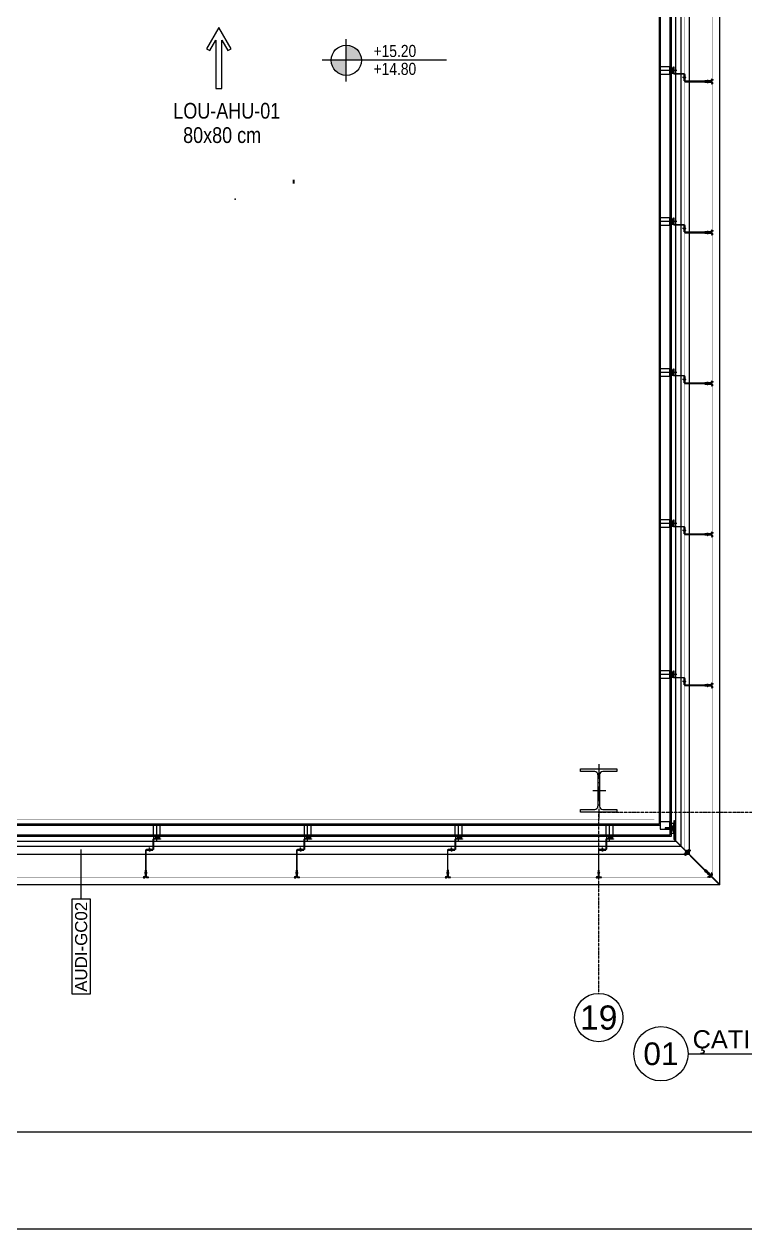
# Model space of a CAD drawing. Extents: x -1133 to 23780, y -1311 to 8245.
# Drawn here: x 22082 to 22679, y 0 to 997 of the extents above; entities that cross this region are included whole.
import ezdxf
from ezdxf.enums import TextEntityAlignment as Align
from ezdxf.xclip import XClip

# ---------------------------------------------------------------- set-up
doc = ezdxf.new("R2010")
doc.units = 0
doc.header["$MEASUREMENT"] = 0
doc.header["$XCLIPFRAME"] = 0
doc.linetypes.add('ACAD_ISO10W100', pattern=[18.5, 12, -3, 0.5, -3])
doc.linetypes.add('DASHDOT2', pattern=[0.5, 0.25, -0.125, 0, -0.125])
doc.layers.get('0').update_dxf_attribs({"color": 9, "lineweight": 9})
for name, color, linetype, lineweight in [('06C', 9, 'Continuous', 9), ('06D', 9, 'Continuous', 9), ('10', 9, 'Continuous', 9), ('11', 9, 'Continuous', 9), ('21', 9, 'Continuous', 9), ('22', 8, 'Continuous', 9), ('24', 9, 'DASHDOT2', 9), ('33', 9, 'BATTING', 9), ('35', 9, 'Continuous', 9), ('40A', 9, 'Continuous', 9), ('40B', 9, 'Continuous', 9), ('KALIP AKS', 8, 'ACAD_ISO10W100', 9)]:
    doc.layers.add(name, color=color, linetype=linetype, lineweight=lineweight)
doc.styles.add('Arial', font='arial.ttf', dxfattribs={"height": 2.5})
doc.styles.add('DEBI-BLOCK', font='arial.ttf', dxfattribs={"width": 0.8})
doc.styles.add('MuuM_TEXT-ITALIC', font='ARIALNI.TTF')
doc.styles.add('MuuM_TEXT-STANDART', font='ARIALN.TTF')
doc.linetypes.add('BATTING', pattern='A,0.0001,-0.1,[134,ltypeshp.shx,S=0.1,R=0,X=-0.1,Y=0],-0.2,[134,ltypeshp.shx,S=0.1,R=180,X=0.1,Y=0],-0.1', length=0.4001)

# ---------------------------------------------------------------- blocks, each defined once
blk = doc.blocks.new('p-m-mekanik')
for p, q in [((3285.45, 590.5), (3275.36, 573.01)), ((3295.55, 573.01), (3285.45, 590.5)), ((3277.95, 571.51), (3282.95, 580.17)), ((3282.95, 580.17), (3282.95, 540.17)), ((3287.95, 540.17), (3287.95, 580.17)), ((3287.95, 580.17), (3292.95, 571.51)), ((3275.36, 573.01), (3277.95, 571.51)), ((3292.95, 571.51), (3295.55, 573.01)), ((3282.95, 540.17), (3287.95, 540.17))]:
    blk.add_line(p, q)
at = {"extrusion": (4e-16, -1, 2e-16)}
blk.add_point((3298.95, 448.56), dxfattribs=at)
at = {"style": 'MuuM_TEXT-STANDART'}
for s, p in [('LOU-AHU-01', (3247.77, 515.2)), ('80x80 cm', (3255.88, 495.04))]:
    blk.add_text(s, height=13, dxfattribs=at).set_placement(p)
at = {"style": 'DEBI-BLOCK', "width": 0.75, "flags": 8}
for tag, p in [('-', (399.97, 1627.23)), ('-', (251.72, 1361.56)), ('-', (3296.35, 465.16)), ('DEBI', (3296.35, 452.46))]:
    blk.add_attdef(tag, text='', height=13, rotation=90, dxfattribs=at).set_placement(p, align=Align.BOTTOM_RIGHT)
at = {"style": 'DEBI-BLOCK', "width": 0.75, "flags": 9}
for p in [(402.57, 1610.63), (3298.95, 448.56)]:
    blk.add_attdef('ID', text='', height=3.9, rotation=90, dxfattribs=at).set_placement(p, align=Align.MIDDLE)
at = {"style": 'DEBI-BLOCK', "width": 0.75, "flags": 8}
blk.add_attdef('KESITY', text='', height=13, rotation=90, dxfattribs=at).set_placement((3279.01, 503.33), align=Align.TOP_LEFT)
at = {"style": 'DEBI-BLOCK', "width": 0.8, "flags": 8}
blk.add_attdef('X', text='', height=13, rotation=90, dxfattribs=at).set_placement((3279.01, 499.49), align=Align.TOP_CENTER)
at = {"style": 'DEBI-BLOCK', "width": 0.75, "flags": 8}
blk.add_attdef('KESITX', text='', height=13, rotation=90, dxfattribs=at).set_placement((3279.01, 495.54), align=Align.TOP_RIGHT)
blk = doc.blocks.new('0_drawinglabel')
blk.add_lwpolyline([(3, 0), (46.46, 0)])
blk.add_circle((0, 0), 3)
at = {"style": 'Arial'}
blk.add_attdef('CIZIMADI', text='', height=2, dxfattribs=at).set_placement((3.5, 0), align=Align.BOTTOM_LEFT)
blk.add_attdef('OLCEK', text='', height=2, dxfattribs=at).set_placement((46.46, 0), align=Align.BOTTOM_RIGHT)
blk.add_attdef('CIZIMNO', text='', height=2.5, dxfattribs=at).set_placement((0, 0), align=Align.MIDDLE)
at = {"style": 'MuuM_TEXT-ITALIC'}
blk.add_attdef('DRAWINGNAME', text='', height=2, dxfattribs=at).set_placement((3.5, -0.59), align=Align.TOP_LEFT)
blk.add_attdef('SCALE', text='', height=2, dxfattribs=at).set_placement((46.46, -0.59), align=Align.TOP_RIGHT)
blk = doc.blocks.new('0_elevationtarget-p')
h = blk.add_hatch(color=256)
h.paths.add_polyline_path([(2.5, 0, 0.414214), (0, 2.5), (0, 0)])
h.paths.add_polyline_path([(0, 0), (-2.5, 0, 0.414214), (0, -2.5)])
blk.add_line((0, -3.5), (0, 3.5))
blk.add_lwpolyline([(16.6, 0), (-4, 0)])
blk.add_circle((0, 0), 2.5)
at = {"style": 'Arial'}
blk.add_attdef('BITMISKOT', text='', height=2, dxfattribs=at).set_placement((4.5, 0), align=Align.BOTTOM_LEFT)
blk.add_attdef('KABAKOT', text='', height=2, dxfattribs=at).set_placement((4.5, -0.59), align=Align.TOP_LEFT)
blk = doc.blocks.new('0_wallno')
blk.add_lwpolyline([(-7.84, 1.5), (7.94, 1.5), (7.94, -1.5), (-7.84, -1.5)], close=True)
blk.add_lwpolyline([(7.94, 0), (16.13, 0)])
at = {"style": 'Arial'}
blk.add_attdef('GENISLIK', text='', height=2, dxfattribs=at).set_placement((8.44, 0), align=Align.BOTTOM_LEFT)
blk.add_attdef('DUVARNO', text='', height=2, dxfattribs=at).set_placement((0, 0), align=Align.MIDDLE_CENTER)
blk.add_attdef('YUKSEKLIK', text='', height=2, dxfattribs=at).set_placement((8.44, -0.5), align=Align.TOP_LEFT)
blk = doc.blocks.new('KAPI KODLARI ÇATI KATI')
at = {"layer": '22'}
ref = blk.add_blockref('0_wallno', (22128.9, 233.55), dxfattribs=dict(at, xscale=5, yscale=5, zscale=5, rotation=90))
ref.add_attrib('DUVARNO', 'AUDI-GC02', dxfattribs={"layer": '0', "height": 10, "rotation": 90, "style": 'Arial'}).set_placement((22128.9, 233.55), align=Align.MIDDLE_CENTER)
blk = doc.blocks.new('0_aks')
at = {"linetype": 'Continuous'}
blk.add_circle((0, 0), 2, dxfattribs=at)
at = {"style": 'Arial'}
blk.add_attdef('AKS', text='', height=2, dxfattribs=at).set_placement((0, 0), align=Align.MIDDLE_CENTER)
blk = doc.blocks.new('P-AKS_AUDI')
at = {"layer": '24'}
for points in [[(0, -2590), (0, -2440)], [(0, -2440), (360, -2440)]]:
    blk.add_lwpolyline(points, dxfattribs=at)
at = {"layer": '24', "xscale": 10, "yscale": 10, "zscale": 10}
blk.add_blockref('0_aks', (0, -2610), dxfattribs=at).add_auto_attribs({'AKS': '19'})
blk = doc.blocks.new('p- alum kaplama profil')
at = {"lineweight": 13}
blk.add_lwpolyline([(7.12, 12.59), (7.12, 26.49)], dxfattribs=at)
at = {"lineweight": 18}
blk.add_lwpolyline([(4.09, 6.16), (-1.41, 6.16), (-1.41, 6.46), (4.09, 6.46, 0.414214), (4.29, 6.66), (4.29, 14.66, -0.414214), (4.79, 15.16), (10.29, 15.16), (10.29, 14.86), (4.79, 14.86, 0.414214), (4.59, 14.66), (4.59, 6.66, -0.414214)], format="xyb", close=True, dxfattribs=at)
at = {"lineweight": 5}
blk.add_lwpolyline([(9.44, 15.16), (4.79, 15.16), (4.79, 17.16), (9.44, 17.16)], close=True, dxfattribs=at)
for points in [[(4.79, 15.16), (9.44, 17.16)], [(9.44, 15.16), (4.79, 17.16)]]:
    blk.add_lwpolyline(points, dxfattribs=at)
blk.add_lwpolyline([(-2.06, 5.56), (-2.06, -2.34), (-2.06, -15.69), (-1.66, -15.69), (-1.66, -2.34), (-1.66, 5.56), (-1.66, 5.56), (-1.66, 5.57), (-1.66, 5.57), (-1.66, 5.58), (-1.66, 5.58), (-1.65, 5.59), (-1.65, 5.59), (-1.65, 5.59), (-1.65, 5.6), (-1.65, 5.6), (-1.64, 5.61), (-1.64, 5.61), (-1.64, 5.62), (-1.64, 5.62), (-1.63, 5.62), (-1.63, 5.63), (-1.63, 5.63), (-1.62, 5.63), (-1.62, 5.64), (-1.61, 5.64), (-1.61, 5.64), (-1.61, 5.64), (-1.6, 5.65), (-1.6, 5.65), (-1.59, 5.65), (-1.59, 5.65), (-1.58, 5.65), (-1.58, 5.65), (-1.57, 5.66), (-1.57, 5.66), (-1.56, 5.66), (-1.56, 5.66), (3.94, 5.66), (3.94, 6.06), (-1.56, 6.06), (-1.58, 6.06), (-1.61, 6.05), (-1.63, 6.05), (-1.66, 6.05), (-1.68, 6.04), (-1.7, 6.03), (-1.73, 6.03), (-1.75, 6.02), (-1.77, 6.01), (-1.79, 6), (-1.82, 5.99), (-1.84, 5.97), (-1.86, 5.96), (-1.88, 5.94), (-1.89, 5.93), (-1.91, 5.91), (-1.93, 5.89), (-1.95, 5.87), (-1.96, 5.85), (-1.97, 5.83), (-1.99, 5.81), (-2, 5.79), (-2.01, 5.77), (-2.02, 5.75), (-2.03, 5.72), (-2.04, 5.7), (-2.04, 5.68), (-2.05, 5.65), (-2.05, 5.63), (-2.06, 5.61), (-2.06, 5.58)], close=True)
blk.add_lwpolyline([(-1.66, -2.34), (-2.06, -2.34)])
for points in [[(-2.36, -10.84), (-2.36, -16.39), (-2.36, -16.39, -0.414214), (-2.51, -16.54), (-2.51, -16.54), (-4.06, -16.54), (-4.06, -16.84), (-2.51, -16.84), (-2.51, -16.84, 0.414214), (-2.06, -16.39), (-2.06, -10.84)], [(-1.36, -10.84), (-1.66, -10.84), (-1.66, -16.39, 0.414214), (-1.21, -16.84), (-1.21, -16.84), (0.34, -16.84), (0.34, -16.54), (-1.21, -16.54), (-1.21, -16.54, -0.414214), (-1.36, -16.39), (-1.36, -16.39)]]:
    blk.add_lwpolyline(points, format="xyb", close=True)
for points in [[(0.67, 5.66, -10), (1.91, 5.66, -10)], [(0.67, 5.66, -10), (0.67, 5.64, -10), (0.67, 5.62, -10), (0.67, 5.6, -10), (0.68, 5.58, -10), (0.68, 5.56, -10), (0.69, 5.54, -10), (0.69, 5.52, -10), (0.7, 5.5, -10), (0.7, 5.48, -10), (0.71, 5.46, -10), (0.72, 5.45, -10), (0.73, 5.43, -10), (0.74, 5.41, -10), (0.75, 5.4, -10), (0.76, 5.38, -10), (0.77, 5.36, -10), (0.79, 5.35, -10), (0.8, 5.33, -10), (0.81, 5.32, -10), (0.83, 5.31, -10), (0.84, 5.29, -10), (0.86, 5.28, -10), (0.87, 5.27, -10), (0.89, 5.26, -10), (0.91, 5.25, -10), (0.92, 5.24, -10), (0.94, 5.23, -10), (0.96, 5.22, -10), (0.98, 5.21, -10), (1, 5.21, -10), (1.02, 5.2, -10), (1.03, 5.2, -10)], [(0.96, 5.66, -10), (0.97, 5.66, -10), (0.97, 5.66, -10), (0.97, 5.66, -10), (0.98, 5.66, -10), (0.98, 5.66, -10), (0.99, 5.66, -10), (0.99, 5.66, -10), (1, 5.66, -10), (1, 5.67, -10), (1, 5.67, -10), (1.01, 5.67, -10), (1.01, 5.67, -10), (1.01, 5.67, -10), (1.02, 5.68, -10), (1.02, 5.68, -10), (1.02, 5.68, -10), (1.03, 5.69, -10), (1.03, 5.69, -10), (1.03, 5.69, -10), (1.04, 5.7, -10), (1.04, 5.7, -10), (1.04, 5.7, -10), (1.04, 5.71, -10), (1.04, 5.71, -10), (1.05, 5.72, -10), (1.05, 5.72, -10), (1.05, 5.72, -10), (1.05, 5.73, -10), (1.05, 5.73, -10), (1.05, 5.74, -10), (1.05, 5.74, -10), (1.05, 5.75, -10)], [(1.61, 6.87, -10), (0.98, 6.96, -10)], [(1.33, 5.85, -10), (0.98, 5.88, -10)], [(1.56, 7.05, -10), (1.02, 7.13, -10)], [(1.03, 5.2, -10), (1.04, 5.2, -10), (1.05, 5.19, -10), (1.05, 5.19, -10), (1.06, 5.19, -10), (1.06, 5.19, -10), (1.07, 5.19, -10), (1.07, 5.19, -10), (1.08, 5.19, -10), (1.08, 5.19, -10), (1.09, 5.19, -10), (1.09, 5.18, -10), (1.1, 5.18, -10), (1.1, 5.18, -10), (1.11, 5.18, -10), (1.11, 5.18, -10), (1.12, 5.18, -10), (1.12, 5.18, -10), (1.13, 5.18, -10), (1.13, 5.18, -10), (1.14, 5.18, -10), (1.15, 5.18, -10), (1.15, 5.18, -10), (1.16, 5.17, -10), (1.16, 5.17, -10), (1.17, 5.17, -10), (1.17, 5.17, -10), (1.18, 5.17, -10), (1.18, 5.17, -10), (1.19, 5.17, -10), (1.19, 5.17, -10), (1.2, 5.17, -10), (1.2, 5.17, -10)], [(1.05, 6.91, -10), (1.29, 7.56, -10)], [(1.05, 5.83, -10), (1.05, 6.01, -10)], [(1.05, 5.75, -10), (1.05, 5.83, -10)], [(1.2, 5.17, -10), (1.2, 5.2, -10)], [(1.38, 5.2, -10), (1.2, 5.2, -10)], [(1.29, 4.93, -10), (1.29, 7.8, -10)], [(1.53, 6.82, -10), (1.29, 7.56, -10)], [(1.29, 6.16, -10), (1.29, 6.26, -10)], [(1.38, 5.17, -10), (1.38, 5.2, -10)], [(1.38, 5.17, -10), (1.38, 5.17, -10), (1.39, 5.17, -10), (1.39, 5.17, -10), (1.4, 5.17, -10), (1.41, 5.17, -10), (1.41, 5.17, -10), (1.42, 5.17, -10), (1.42, 5.17, -10), (1.43, 5.17, -10), (1.43, 5.18, -10), (1.44, 5.18, -10), (1.44, 5.18, -10), (1.45, 5.18, -10), (1.45, 5.18, -10), (1.46, 5.18, -10), (1.46, 5.18, -10), (1.47, 5.18, -10), (1.47, 5.18, -10), (1.48, 5.18, -10), (1.48, 5.18, -10), (1.49, 5.18, -10), (1.5, 5.19, -10), (1.5, 5.19, -10), (1.51, 5.19, -10), (1.51, 5.19, -10), (1.52, 5.19, -10), (1.52, 5.19, -10), (1.53, 5.19, -10), (1.53, 5.19, -10), (1.54, 5.19, -10), (1.54, 5.2, -10), (1.55, 5.2, -10)], [(1.53, 5.75, -10), (1.53, 5.92, -10)], [(1.53, 5.75, -10), (1.53, 5.74, -10), (1.53, 5.74, -10), (1.53, 5.73, -10), (1.53, 5.73, -10), (1.53, 5.72, -10), (1.54, 5.72, -10), (1.54, 5.72, -10), (1.54, 5.71, -10), (1.54, 5.71, -10), (1.54, 5.7, -10), (1.54, 5.7, -10), (1.55, 5.7, -10), (1.55, 5.69, -10), (1.55, 5.69, -10), (1.55, 5.69, -10), (1.56, 5.68, -10), (1.56, 5.68, -10), (1.56, 5.68, -10), (1.57, 5.67, -10), (1.57, 5.67, -10), (1.58, 5.67, -10), (1.58, 5.67, -10), (1.58, 5.67, -10), (1.59, 5.66, -10), (1.59, 5.66, -10), (1.6, 5.66, -10), (1.6, 5.66, -10), (1.6, 5.66, -10), (1.61, 5.66, -10), (1.61, 5.66, -10), (1.62, 5.66, -10), (1.62, 5.66, -10)], [(1.55, 5.2, -10), (1.57, 5.2, -10), (1.59, 5.21, -10), (1.6, 5.21, -10), (1.62, 5.22, -10), (1.64, 5.23, -10), (1.66, 5.24, -10), (1.68, 5.25, -10), (1.69, 5.26, -10), (1.71, 5.27, -10), (1.73, 5.28, -10), (1.74, 5.29, -10), (1.76, 5.31, -10), (1.77, 5.32, -10), (1.78, 5.33, -10), (1.8, 5.35, -10), (1.81, 5.36, -10), (1.82, 5.38, -10), (1.83, 5.4, -10), (1.84, 5.41, -10), (1.85, 5.43, -10), (1.86, 5.45, -10), (1.87, 5.46, -10), (1.88, 5.48, -10), (1.89, 5.5, -10), (1.89, 5.52, -10), (1.9, 5.54, -10), (1.9, 5.56, -10), (1.9, 5.58, -10), (1.91, 5.6, -10), (1.91, 5.62, -10), (1.91, 5.64, -10), (1.91, 5.66, -10)], [(-3.84, -17.04, 0), (-3.81, -17.07, 0), (-3.78, -17.1, 0), (-3.75, -17.12, 0), (-3.72, -17.15, 0), (-3.69, -17.17, 0), (-3.66, -17.19, 0), (-3.62, -17.21, 0), (-3.59, -17.23, 0), (-3.55, -17.24, 0), (-3.52, -17.26, 0), (-3.48, -17.27, 0), (-3.44, -17.28, 0), (-3.4, -17.28, 0), (-3.36, -17.29, 0), (-3.32, -17.29, 0), (-3.29, -17.29, 0), (-3.25, -17.29, 0), (-3.21, -17.29, 0), (-3.17, -17.28, 0), (-3.13, -17.28, 0), (-3.09, -17.27, 0), (-3.06, -17.26, 0), (-3.02, -17.24, 0), (-2.98, -17.23, 0), (-2.95, -17.21, 0), (-2.91, -17.19, 0), (-2.88, -17.17, 0), (-2.85, -17.15, 0), (-2.82, -17.12, 0), (-2.79, -17.1, 0), (-2.76, -17.07, 0), (-2.73, -17.04, 0)], [(-3.29, -17.04, 0), (-3.84, -17.04, 0)], [(-2.85, -16.54, 0), (-2.86, -16.51, 0), (-2.87, -16.47, 0), (-2.89, -16.44, 0), (-2.91, -16.41, 0), (-2.93, -16.38, 0), (-2.96, -16.35, 0), (-2.98, -16.33, 0), (-3.01, -16.31, 0), (-3.04, -16.29, 0), (-3.07, -16.27, 0), (-3.11, -16.25, 0), (-3.14, -16.24, 0), (-3.18, -16.23, 0), (-3.21, -16.22, 0), (-3.25, -16.22, 0), (-3.29, -16.22, 0), (-3.32, -16.22, 0), (-3.36, -16.22, 0), (-3.39, -16.23, 0), (-3.43, -16.24, 0), (-3.46, -16.25, 0), (-3.5, -16.27, 0), (-3.53, -16.29, 0), (-3.56, -16.31, 0), (-3.59, -16.33, 0), (-3.61, -16.35, 0), (-3.64, -16.38, 0), (-3.66, -16.41, 0), (-3.68, -16.44, 0), (-3.7, -16.47, 0), (-3.71, -16.51, 0), (-3.73, -16.54, 0)], [(-3.29, -16.54, 0), (-3.73, -16.54, 0)], [(-3.29, -16.54, 0), (-3.55, -16.54, 0)], [(-3.55, -16.54, 0), (-3.29, -16.54, 0)], [(-3.55, -17.04, 0), (-3.55, -16.54, 0)], [(-3.29, -17.54, 0), (-3.29, -16.04, 0)], [(-3.29, -16.54, 0), (-2.85, -16.54, 0)], [(-3.29, -16.54, 0), (-3.03, -16.54, 0)], [(-3.03, -16.54, 0), (-3.29, -16.54, 0)], [(-3.29, -17.04, 0), (-2.73, -17.04, 0)], [(-3.03, -17.04, 0), (-3.03, -16.54, 0)], [(-2.86, -13.04, 0), (-0.86, -13.04, 0)], [(-2.36, -12.52, 0), (-2.4, -12.53, 0), (-2.43, -12.56, 0), (-2.47, -12.58, 0), (-2.5, -12.6, 0), (-2.53, -12.63, 0), (-2.56, -12.66, 0), (-2.59, -12.69, 0), (-2.61, -12.73, 0), (-2.63, -12.76, 0), (-2.65, -12.8, 0), (-2.67, -12.84, 0), (-2.68, -12.88, 0), (-2.69, -12.92, 0), (-2.7, -12.96, 0), (-2.71, -13, 0), (-2.71, -13.04, 0), (-2.71, -13.08, 0), (-2.7, -13.13, 0), (-2.69, -13.17, 0), (-2.68, -13.21, 0), (-2.67, -13.25, 0), (-2.65, -13.28, 0), (-2.63, -13.32, 0), (-2.61, -13.36, 0), (-2.59, -13.39, 0), (-2.56, -13.42, 0), (-2.53, -13.45, 0), (-2.5, -13.48, 0), (-2.47, -13.51, 0), (-2.43, -13.53, 0), (-2.4, -13.55, 0), (-2.36, -13.57, 0)], [(-2.36, -13.04, 0), (-2.36, -12.52, 0)], [(-2.36, -13.04, 0), (-2.36, -12.73, 0)], [(-2.36, -12.73, 0), (-2.36, -13.04, 0)], [(-1.36, -12.73, 0), (-2.36, -12.73, 0)], [(-2.36, -13.04, 0), (-2.36, -13.36, 0)], [(-2.36, -13.04, 0), (-2.36, -13.57, 0)], [(-2.36, -13.36, 0), (-2.36, -13.04, 0)], [(-1.36, -13.36, 0), (-2.36, -13.36, 0)], [(-1.36, -13.04, 0), (-1.36, -12.37, 0)], [(-1.36, -13.72, 0), (-1.32, -13.68, 0), (-1.29, -13.65, 0), (-1.26, -13.61, 0), (-1.23, -13.58, 0), (-1.2, -13.54, 0), (-1.18, -13.5, 0), (-1.16, -13.45, 0), (-1.14, -13.41, 0), (-1.12, -13.37, 0), (-1.1, -13.32, 0), (-1.09, -13.28, 0), (-1.08, -13.23, 0), (-1.07, -13.18, 0), (-1.06, -13.14, 0), (-1.06, -13.09, 0), (-1.06, -13.04, 0), (-1.06, -12.99, 0), (-1.06, -12.95, 0), (-1.07, -12.9, 0), (-1.08, -12.85, 0), (-1.09, -12.81, 0), (-1.1, -12.76, 0), (-1.12, -12.72, 0), (-1.14, -12.67, 0), (-1.16, -12.63, 0), (-1.18, -12.59, 0), (-1.2, -12.55, 0), (-1.23, -12.51, 0), (-1.26, -12.47, 0), (-1.29, -12.43, 0), (-1.32, -12.4, 0), (-1.36, -12.37, 0)], [(-1.36, -13.04, 0), (-1.36, -13.72, 0)], [(-0.56, -17.04, 0), (-1.11, -17.04, 0)], [(0, -17.04, 0), (-0.03, -17.07, 0), (-0.06, -17.1, 0), (-0.09, -17.12, 0), (-0.12, -17.15, 0), (-0.15, -17.17, 0), (-0.18, -17.19, 0), (-0.22, -17.21, 0), (-0.25, -17.23, 0), (-0.29, -17.24, 0), (-0.33, -17.26, 0), (-0.36, -17.27, 0), (-0.4, -17.28, 0), (-0.44, -17.28, 0), (-0.48, -17.29, 0), (-0.52, -17.29, 0), (-0.56, -17.29, 0), (-0.59, -17.29, 0), (-0.63, -17.29, 0), (-0.67, -17.28, 0), (-0.71, -17.28, 0), (-0.75, -17.27, 0), (-0.79, -17.26, 0), (-0.82, -17.24, 0), (-0.86, -17.23, 0), (-0.89, -17.21, 0), (-0.93, -17.19, 0), (-0.96, -17.17, 0), (-0.99, -17.15, 0), (-1.02, -17.12, 0), (-1.05, -17.1, 0), (-1.08, -17.07, 0), (-1.11, -17.04, 0)], [(-1, -16.54, 0), (-0.98, -16.51, 0), (-0.97, -16.47, 0), (-0.95, -16.44, 0), (-0.93, -16.41, 0), (-0.91, -16.38, 0), (-0.88, -16.35, 0), (-0.86, -16.33, 0), (-0.83, -16.31, 0), (-0.8, -16.29, 0), (-0.77, -16.27, 0), (-0.73, -16.25, 0), (-0.7, -16.24, 0), (-0.66, -16.23, 0), (-0.63, -16.22, 0), (-0.59, -16.22, 0), (-0.56, -16.22, 0), (-0.52, -16.22, 0), (-0.48, -16.22, 0), (-0.45, -16.23, 0), (-0.41, -16.24, 0), (-0.38, -16.25, 0), (-0.34, -16.27, 0), (-0.31, -16.29, 0), (-0.28, -16.31, 0), (-0.25, -16.33, 0), (-0.23, -16.35, 0), (-0.2, -16.38, 0), (-0.18, -16.41, 0), (-0.16, -16.44, 0), (-0.14, -16.47, 0), (-0.13, -16.51, 0), (-0.12, -16.54, 0)], [(-0.56, -16.54, 0), (-1, -16.54, 0)], [(-0.56, -16.54, 0), (-0.82, -16.54, 0)], [(-0.82, -16.54, 0), (-0.56, -16.54, 0)], [(-0.82, -17.04, 0), (-0.82, -16.54, 0)], [(-0.56, -17.54, 0), (-0.56, -16.04, 0)], [(-0.56, -16.54, 0), (-0.3, -16.54, 0)], [(-0.56, -16.54, 0), (-0.12, -16.54, 0)], [(-0.3, -16.54, 0), (-0.56, -16.54, 0)], [(-0.56, -17.04, 0), (0, -17.04, 0)], [(-0.3, -17.04, 0), (-0.3, -16.54, 0)]]:
    blk.add_polyline3d(points)
blk = doc.blocks.new('p-cephe_kose profili')
at = {"linetype": 'Continuous', "lineweight": 13}
for p, q in [((-2.75, 12.75), (-3.15, 12.75)), ((-3.15, -2.87), (-3.15, 12.75)), ((-2.75, -3.03), (-2.75, 12.75)), ((-3.15, -2.87), (-30.14, -29.86)), ((-2.75, -3.03), (-29.86, -30.14)), ((-33.85, -33.57), (-30.14, -29.86)), ((-33.53, -32.82), (-28.58, -27.87)), ((-33.32, -33.03), (-28.37, -28.08)), ((-28.08, -28.37), (-33.03, -33.32)), ((-27.87, -28.58), (-32.82, -33.53)), ((-30.14, -29.86), (-29.86, -30.14)), ((-29.86, -30.14), (-30.14, -29.86)), ((-28.37, -28.08), (-28.58, -27.87)), ((-28.08, -28.37), (-27.87, -28.58)), ((-33.85, -33.57), (-40.45, -40.17)), ((-33.57, -33.85), (-40.17, -40.45)), ((-34, -30.65), (-34, -32.75)), ((-34, -30.65), (-33.7, -30.65)), ((-33.57, -33.85), (-33.85, -33.57)), ((-33.7, -30.65), (-33.7, -32.75)), ((-33.57, -33.85), (-29.86, -30.14)), ((-32.75, -33.7), (-30.65, -33.7)), ((-32.75, -34), (-30.65, -34)), ((-30.65, -34), (-30.65, -33.7)), ((-40.45, -40.17), (-40.17, -40.45))]:
    blk.add_line(p, q, dxfattribs=at)
at = {"linetype": 'Continuous', "lineweight": 5}
for p, q in [((-2.75, 2.25), (-0.25, 10.25)), ((-0.25, 2.25), (-2.75, 10.25)), ((-3.15, 6.69), (1.05, 6.69)), ((1.05, 5.81), (-3.15, 5.81)), ((-2.73, 6.25), (4.2, 6.25)), ((4.85, 6.62), (1.05, 6.62)), ((4.85, 5.88), (1.05, 5.88))]:
    blk.add_line(p, q, dxfattribs=at)
for p, q in [((-16.23, -12.06), (-13.36, -12.06)), ((-15.99, -11.97), (-15.95, -11.97)), ((-15.99, -12.15), (-15.95, -12.15)), ((-15.95, -11.97), (-15.95, -12.15)), ((-15.5, -12.68), (-15.5, -11.44)), ((-15.41, -11.82), (-15.23, -11.82)), ((-15.41, -12.3), (-15.32, -12.3)), ((-15.32, -12.3), (-15.14, -12.3)), ((-15.3, -12.02), (-15.28, -12.37)), ((-15.23, -11.82), (-15.05, -11.82)), ((-15.19, -11.74), (-15.1, -12.37)), ((-15.14, -12.3), (-14.96, -12.3)), ((-15.05, -11.82), (-14.87, -11.82)), ((-15.01, -11.74), (-14.92, -12.37)), ((-14.96, -12.3), (-14.78, -12.3)), ((-14.87, -11.82), (-14.69, -11.82)), ((-14.83, -11.74), (-14.74, -12.37)), ((-14.78, -12.3), (-14.6, -12.3)), ((-14.69, -11.82), (-14.51, -11.82)), ((-14.65, -11.74), (-14.56, -12.37)), ((-14.6, -12.3), (-14.42, -12.3)), ((-14.51, -11.82), (-14.33, -11.82)), ((-14.47, -11.74), (-14.38, -12.37)), ((-14.42, -12.3), (-14.24, -12.3)), ((-14.33, -11.82), (-13.6, -12.06)), ((-14.29, -11.74), (-14.2, -12.37)), ((-14.24, -12.3), (-13.6, -12.06)), ((-14.1, -11.79), (-14.03, -12.33)), ((-12.68, -15.51), (-11.44, -15.51)), ((-11.74, -14.3), (-12.37, -14.21)), ((-11.74, -14.48), (-12.37, -14.39)), ((-11.74, -14.66), (-12.37, -14.57)), ((-11.74, -14.84), (-12.37, -14.75)), ((-11.74, -15.02), (-12.37, -14.93)), ((-11.74, -15.2), (-12.37, -15.11)), ((-12.02, -15.31), (-12.37, -15.29)), ((-11.79, -14.11), (-12.33, -14.03)), ((-12.3, -14.25), (-12.06, -13.61)), ((-12.3, -14.43), (-12.3, -14.25)), ((-12.3, -14.61), (-12.3, -14.43)), ((-12.3, -14.79), (-12.3, -14.61)), ((-12.3, -14.97), (-12.3, -14.79)), ((-12.3, -15.15), (-12.3, -14.97)), ((-12.3, -15.33), (-12.3, -15.15)), ((-12.3, -15.42), (-12.3, -15.33)), ((-12.15, -15.99), (-12.15, -15.96)), ((-11.97, -15.96), (-12.15, -15.96)), ((-12.06, -16.24), (-12.06, -13.37)), ((-11.82, -14.34), (-12.06, -13.61)), ((-11.97, -15.99), (-11.97, -15.96)), ((-11.82, -14.52), (-11.82, -14.34)), ((-11.82, -14.7), (-11.82, -14.52)), ((-11.82, -14.88), (-11.82, -14.7)), ((-11.82, -15.06), (-11.82, -14.88)), ((-11.82, -15.24), (-11.82, -15.06)), ((-11.82, -15.42), (-11.82, -15.24))]:
    blk.add_line(p, q)
at = {"linetype": 'Continuous', "lineweight": 18}
for p, q in [((-15.25, -10.86), (-15.25, -14)), ((-15.25, -10.86), (-14.95, -10.86)), ((-14.95, -10.86), (-14.95, -14)), ((-14.78, -14.07), (-12.56, -11.86)), ((-14.57, -14.28), (-12.35, -12.07)), ((-12.07, -12.35), (-14.28, -14.57)), ((-11.86, -12.56), (-14.07, -14.78)), ((-14, -14.95), (-10.86, -14.95)), ((-14, -15.25), (-10.86, -15.25)), ((-12.35, -12.07), (-12.56, -11.86)), ((-12.07, -12.35), (-11.86, -12.56)), ((-10.86, -15.25), (-10.86, -14.95))]:
    blk.add_line(p, q, dxfattribs=at)
at = {"lineweight": 5}
for p, q in [((-13.02, -13.73), (-13.73, -13.02)), ((-13.29, -13.01), (-13.66, -13.38)), ((-13.65, -12.66), (-12.44, -13.86)), ((-13.29, -13.01), (-13.52, -13.23)), ((-13.52, -13.23), (-13.29, -13.01)), ((-13.29, -13.01), (-12.92, -12.64)), ((-13.29, -13.01), (-13.07, -12.79)), ((-13.07, -12.79), (-13.29, -13.01)), ((-12.57, -13.28), (-13.28, -12.57)), ((-12.8, -13.5), (-13.27, -13.98)), ((-12.8, -13.5), (-12.32, -13.03)), ((-28.94, -29.65), (-29.65, -28.94)), ((-29.22, -28.93), (-29.59, -29.3)), ((-29.57, -28.58), (-28.37, -29.78)), ((-29.22, -28.93), (-29.44, -29.16)), ((-29.44, -29.16), (-29.22, -28.93)), ((-29.22, -28.93), (-28.84, -28.56)), ((-29.22, -28.93), (-28.99, -28.71)), ((-28.99, -28.71), (-29.22, -28.93)), ((-28.5, -29.21), (-29.21, -28.5)), ((-28.72, -29.43), (-29.2, -29.91)), ((-28.72, -29.43), (-28.24, -28.95)), ((-34.6, -31.92), (-33.2, -31.92)), ((-34.1, -31.92), (-34.1, -31.37)), ((-34.1, -31.66), (-33.7, -31.66)), ((-34.1, -31.92), (-34.1, -32.47)), ((-34.1, -32.18), (-33.7, -32.18)), ((-33.7, -31.92), (-33.7, -31.48)), ((-33.7, -31.92), (-33.7, -31.66)), ((-33.7, -31.66), (-33.7, -31.92)), ((-33.7, -31.92), (-33.7, -32.36)), ((-33.7, -31.92), (-33.7, -32.18)), ((-33.7, -32.18), (-33.7, -31.92)), ((-31.92, -34.1), (-32.47, -34.1)), ((-31.92, -33.7), (-32.36, -33.7)), ((-31.92, -33.7), (-32.18, -33.7)), ((-32.18, -33.7), (-31.92, -33.7)), ((-32.18, -34.1), (-32.18, -33.7)), ((-31.22, -31.93), (-31.93, -31.22)), ((-31.92, -34.6), (-31.92, -33.2)), ((-31.92, -33.7), (-31.66, -33.7)), ((-31.92, -33.7), (-31.48, -33.7)), ((-31.66, -33.7), (-31.92, -33.7)), ((-31.92, -34.1), (-31.37, -34.1)), ((-31.49, -31.21), (-31.86, -31.58)), ((-31.85, -30.86), (-30.64, -32.06)), ((-31.49, -31.21), (-31.71, -31.43)), ((-31.71, -31.43), (-31.49, -31.21)), ((-31.66, -34.1), (-31.66, -33.7)), ((-31.49, -31.21), (-31.12, -30.84)), ((-31.49, -31.21), (-31.27, -30.99)), ((-31.27, -30.99), (-31.49, -31.21)), ((-30.77, -31.48), (-31.48, -30.77)), ((-31, -31.7), (-31.47, -32.18)), ((-31, -31.7), (-30.52, -31.23))]:
    blk.add_line(p, q, dxfattribs=at)
at = {"lineweight": 0}
blk.add_line((-34, -32.75), (-34, -30.75), dxfattribs=at)
at = {"linetype": 'Continuous', "lineweight": 5}
for points in [[(-2.75, 10.25), (-0.25, 10.25), (-0.25, 2.25), (-2.75, 2.25)], [(1.05, 6.75), (4.85, 6.75), (4.85, 5.75), (1.05, 5.75)]]:
    blk.add_lwpolyline(points, close=True, dxfattribs=at)
blk.add_lwpolyline([(-38.03, -37.75), (-37.75, -38.03)])
for centre, radius, start, end in [((-14.88, -12.06), 1.11, 166.64023, 175.47875), ((-14.88, -12.06), 1.11, 184.52125, 193.35977), ((-15.5, -11.91), 0.473, 90, 166.64023), ((-15.5, -12.21), 0.473, 193.35977, 270), ((-15.41, -11.73), 0.09, 180, 270), ((-15.41, -12.39), 0.09, 90, 180), ((-12.21, -15.51), 0.473, 180, 256.64023), ((-12.39, -15.42), 0.09, 270, 0), ((-12.06, -14.89), 1.11, 256.64023, 265.47875), ((-12.06, -14.89), 1.11, 274.52125, 283.35977), ((-11.73, -15.42), 0.09, 180, 270), ((-11.91, -15.51), 0.473, 283.35977, 360)]:
    blk.add_arc(centre, radius, start, end)
at = {"linetype": 'Continuous', "lineweight": 18}
for centre, radius, start, end in [((-14.85, -14), 0.4, 180, 315), ((-14.85, -14), 0.1, 180, 315), ((-14, -14.85), 0.4, 135, 270), ((-14, -14.85), 0.1, 135, 270)]:
    blk.add_arc(centre, radius, start, end, dxfattribs=at)
at = {"lineweight": 5}
for centre, radius, start, end in [((-13.35, -12.95), 0.57, 67.91943, 202.08057), ((-13.23, -13.07), 0.909, 267.07503, 2.92498), ((-29.27, -28.88), 0.57, 67.91943, 202.08057), ((-29.15, -29), 0.909, 267.07503, 2.92498), ((-33.62, -31.92), 0.732, 131.19054, 228.80946), ((-33.83, -31.92), 0.46, 286.95738, 73.04263), ((-31.92, -33.62), 0.732, 221.19054, 318.80946), ((-31.92, -33.83), 0.46, 16.95737, 163.04262), ((-31.55, -31.15), 0.57, 67.91943, 202.08057), ((-31.43, -31.27), 0.909, 267.07503, 2.92498)]:
    blk.add_arc(centre, radius, start, end, dxfattribs=at)
at = {"linetype": 'Continuous', "lineweight": 13}
for centre, radius, start, end in [((-33.6, -32.75), 0.4, 180, 315), ((-33.6, -32.75), 0.1, 180, 315), ((-32.75, -33.6), 0.4, 135, 270), ((-32.75, -33.6), 0.1, 135, 270)]:
    blk.add_arc(centre, radius, start, end, dxfattribs=at)
at = {"linetype": 'Continuous', "lineweight": 5}
blk.add_rational_spline([(-3.15, 7.25), (-3.22, 7.25), (-3.29, 7.25), (-3.63, 7.25), (-3.68, 6.91), (-3.7, 6.83), (-3.71, 6.75), (-3.79, 6.25), (-3.71, 5.75), (-3.7, 5.67), (-3.68, 5.59), (-3.63, 5.25), (-3.29, 5.25), (-3.22, 5.25), (-3.15, 5.25), (-3.15, 6.25), (-3.15, 7.25)], [1, 1, 1, 0.760917374327, 1, 1, 1, 1, 1, 1, 1, 0.760917374327, 1, 1, 1, 1, 1], degree=2, knots=[0, 0, 0, 1, 1, 2, 2, 3, 3, 4, 4, 5, 5, 6, 6, 7, 7, 8, 8, 8], dxfattribs=at)
blk = doc.blocks.new('prf-36')
for p, q in [((-15, 18), (15, 18)), ((-15, 15.75), (-15, 18)), ((-3.325, 15.75), (-15, 15.75)), ((-0.625, 13.05), (-0.625, -13.05)), ((0.625, 13.05), (0.625, -13.05)), ((15, 15.75), (3.325, 15.75)), ((15, 18), (15, 15.75)), ((-15, -15.75), (-3.325, -15.75)), ((-15, -18), (-15, -15.75)), ((15, -18), (-15, -18)), ((3.325, -15.75), (15, -15.75)), ((15, -15.75), (15, -18))]:
    blk.add_line(p, q)
for centre, start, end in [((-3.325, 13.05), 0, 90), ((3.325, 13.05), 90, 180), ((-3.325, -13.05), 270, 0), ((3.325, -13.05), 180, 270)]:
    blk.add_arc(centre, 2.7, start, end)
blk = doc.blocks.new('ÇATI KATI PLANI')
at = {"layer": '06C'}
blk.add_lwpolyline([(22657.49, 285), (18957.5, 285), (18957.5, 2865), (22657.5, 2865)], close=True, dxfattribs=at)
at = {"layer": '06D'}
blk.add_lwpolyline([(21745, 2840), (22632.5, 2840), (22632.5, 310), (21817.5, 310)], dxfattribs=at)
at = {"layer": '10'}
for points, const_width in [([(20467.5, 291), (18963.5, 291), (18963.5, 2859), (22651.5, 2859), (22651.5, 291), (21824.7, 291)], 0.2), ([(21821.5, 314), (22628.5, 314), (22628.5, 2836), (21738.19, 2836)], 0.1)]:
    blk.add_lwpolyline(points, dxfattribs=dict(at, const_width=const_width))
blk.add_lwpolyline([(21817.5, 1014, 0.1, 0.1, 0), (22603.5, 1014, 0.1, 0.1, 0), (22603.5, 339, 0.1, 0.1, 0), (21846.5, 339, 0.1, 0.1, 0), (21846.5, 345, 0, 0, 0)], format="xyseb", dxfattribs=at)
for points in [[(22608.5, 955.97), (22616.5, 955.97), (22616.5, 961.97), (22608.5, 961.97)], [(22608.5, 830.97), (22616.5, 830.97), (22616.5, 836.97), (22608.5, 836.97)], [(22608.5, 705.97), (22616.5, 705.97), (22616.5, 711.97), (22608.5, 711.97)], [(22608.5, 580.97), (22616.5, 580.97), (22616.5, 586.97), (22608.5, 586.97)], [(22608.5, 455.97), (22616.5, 455.97), (22616.5, 461.97), (22608.5, 461.97)], [(22188.47, 334), (22188.47, 326), (22194.47, 326), (22194.47, 334)], [(22313.47, 334), (22313.47, 326), (22319.47, 326), (22319.47, 334)], [(22438.47, 334), (22438.47, 326), (22444.47, 326), (22444.47, 334)], [(22563.47, 334), (22563.47, 326), (22569.47, 326), (22569.47, 334)], [(22608.52, 331), (22616.52, 331), (22616.52, 337), (22608.52, 337)]]:
    blk.add_lwpolyline(points, close=True, dxfattribs=at)
at = {"layer": '11'}
for points in [[(22617.5, 2365), (22617.5, 325), (21832.5, 325)], [(22616.5, 2365), (22616.5, 326), (21841.5, 326)], [(22608.5, 2365), (22608.5, 334), (21841.5, 334)], [(22607.5, 2365), (22607.5, 335), (21842.5, 335)], [(22608.5, 2365), (22608.5, 334)]]:
    blk.add_lwpolyline(points, dxfattribs=at)
at = {"layer": '33', "linetype": 'Continuous', "ltscale": 0.4}
blk.add_lwpolyline([(21832.5, 317), (22625.67, 317), (22625.71, 2833.2), (21745, 2833.26)], dxfattribs=at)
at = {"layer": '33', "ltscale": 0.4}
blk.add_lwpolyline([(21828.5, 321), (22621.5, 321), (22621.5, 2829), (21745, 2829)], dxfattribs=at)
at = {"layer": '40B'}
blk.add_lwpolyline([(21852.5, 2365), (22617.5, 2365), (22617.5, 325), (21852.5, 325)], close=True, dxfattribs=at)
at = {"layer": 'KALIP AKS'}
for p, q in [((22557.5, 384.71), (22557.5, 339.71)), ((22552.66, 363), (22563.36, 363))]:
    blk.add_line(p, q, dxfattribs=at)
at = {"layer": '10', "rotation": 90}
for p in [(22634.66, 951.86), (22634.66, 826.86), (22634.66, 701.86), (22634.66, 576.86), (22634.66, 451.86)]:
    blk.add_blockref('p- alum kaplama profil', p, dxfattribs=at)
at = {"layer": '10'}
for name, p in [('prf-36', (22557.5, 363)), ('p- alum kaplama profil', (22184.36, 307.84)), ('p- alum kaplama profil', (22309.36, 307.84)), ('p- alum kaplama profil', (22434.36, 307.84)), ('p- alum kaplama profil', (22559.36, 307.84))]:
    blk.add_blockref(name, p, dxfattribs=at)
at = {"layer": '10', "xscale": -1}
blk.add_blockref('p-cephe_kose profili', (22617.25, 325.31), dxfattribs=at)
at = {"layer": '24'}
blk.add_blockref('P-AKS_AUDI', (22557.5, 2785), dxfattribs=at)

msp = doc.modelspace()

# ---------------------------------------------------------------- linework, layer by layer
at = {"layer": '35'}
msp.add_lwpolyline([(22607.5, 1014), (22607.5, 335), (21857.5, 335), (21857.58, 355), (20482.48, 355)], dxfattribs=at)
at = {"layer": '40A'}
for points in [[(23780, 4205), (17835, 4205), (17835, 0), (23780, 0)], [(23240.06, 80), (17915, 80), (17915, 4125), (23240.06, 4125)]]:
    msp.add_lwpolyline(points, close=True, dxfattribs=at)

# ---------------------------------------------------------------- block references
msp.add_blockref('ÇATI KATI PLANI', (0, 0))
at = {"layer": '06D'}
ref = msp.add_blockref('p-m-mekanik', (18957.5, 404.03), dxfattribs=at)
XClip(ref).set_block_clipping_path([(3794.6195661565, 2087.3897938135), (2991.8628964433, 2087.3897938135), (2991.8628964433, 1884.1623297569), (-441.8797131966, 1884.1623297569), (-441.8797131966, -324.0336106115), (3794.6195661565, -324.0336106115)])
ref.add_attrib('-', '-', dxfattribs={"layer": '0', "height": 13, "rotation": 90, "style": 'DEBI-BLOCK', "width": 0.75}).set_placement((22313.85, 869.2), align=Align.BOTTOM_RIGHT)
at = {"layer": '21'}
ref = msp.add_blockref('0_elevationtarget-p', (22348.52, 967.51), dxfattribs=dict(at, xscale=5, yscale=5, zscale=0.5))
ref.add_attrib('BITMISKOT', '+15.20', dxfattribs={"layer": '0', "height": 10, "style": 'MuuM_TEXT-STANDART'}).set_placement((22371.02, 967.24), align=Align.BOTTOM_LEFT)
ref.add_attrib('KABAKOT', '+14.80', dxfattribs={"layer": '0', "height": 10, "style": 'MuuM_TEXT-STANDART'}).set_placement((22371.02, 952.41), align=Align.BOTTOM_LEFT)
ref = msp.add_blockref('0_drawinglabel', (22609.05, 145), dxfattribs=dict(at, xscale=7.5, yscale=7.5, zscale=7.5))
ref.add_attrib('CIZIMNO', '01', dxfattribs={"layer": '0', "height": 18.75, "style": 'Arial'}).set_placement((22609.05, 145), align=Align.MIDDLE)
ref.add_attrib('CIZIMADI', 'ÇATI KATI PLANI', dxfattribs={"layer": '0', "height": 15, "style": 'Arial'}).set_placement((22635.3, 145), align=Align.BOTTOM_LEFT)
ref.add_attrib('OLCEK', '1:50', dxfattribs={"layer": '0', "height": 15, "style": 'Arial'}).set_placement((22957.5, 145), align=Align.BOTTOM_RIGHT)
at = {"layer": '22'}
msp.add_blockref('KAPI KODLARI ÇATI KATI', (0, 0), dxfattribs=at)

doc.saveas('drawing.dxf')
